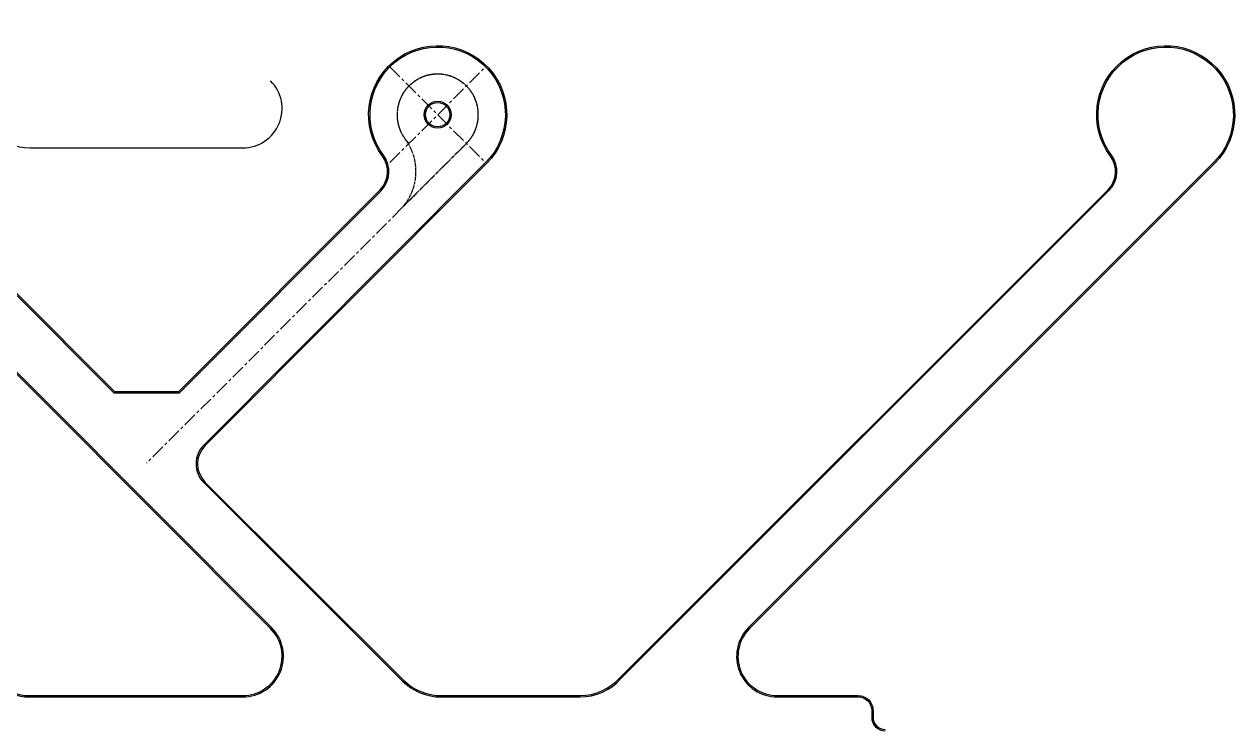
# Model space of a CAD drawing. Header units: inches. Extents: x 6322 to 85903, y -36042 to 7673.
# Drawn here: x 80539 to 85903, y 4542 to 7673 of the extents above; entities that cross this region are included whole.
import ezdxf

# ---------------------------------------------------------------- set-up
doc = ezdxf.new("R2010")
doc.units = ezdxf.units.IN
doc.header["$LTSCALE"] = 10
doc.linetypes.add('CENTER', pattern=[2, 1.25, -0.25, 0.25, -0.25])
doc.layers.add('FOOTPATH', color=1, linetype='Continuous')
doc.layers.add('ROAD CL', color=251, linetype='CENTER')

msp = doc.modelspace()

# ---------------------------------------------------------------- linework, layer by layer
at = {"layer": 'FOOTPATH'}
for points in [[(74992.86565, 6524.72458), (75679.63285, 6524.72458, 0.1989123674), (75845.09584, 6593.26159), (76143.82236, 6891.97662, -0.2000932497), (76702.12592, 7124.72458), (79614.24198, 7124.72458, 0.6774930602), (79775.40738, 7528.37633), (79919.7332, 7672.69906), (80398.45637, 7193.26653, 0.1989115219), (80563.91881, 7124.73005), (81507.81389, 7124.70657, 0.6682841495), (81630.8226, 7421.77574)], [(80042.42639, 6934.91362), (80936.79916, 6038.46615), (81226.58448, 6038.53887), (82120.12635, 6934.95153, 0.3726967585), (82131.1582, 7091.63977, -2.1905797731), (82583.34274, 7059.43771), (81336.11591, 5809.31808, 0.4139211354), (81335.95537, 5639.69727), (82215.9102, 4762.05402, 0.1992683217), (82385.84272, 4691.51413), (83002.3761, 4691.4678, 0.2126005745), (83183.10179, 4772.74977), (85345.33571, 6935.21015, 0.3728246933), (85356.58501, 7091.92142, -2.1889013293), (85808.97789, 7059.44107), (83748.38976, 4998.72448, 0.6681905364), (83875.68448, 4691.44923), (84234.10456, 4691.47219, -0.4142323291), (84294.1084, 4631.47219), (84294.1084, 4601.55879, 0.4142219453), (84354.11012, 4541.55879), (84354.11513, 4541.55879)], [(80046.67395, 6939.15134), (80939.28789, 6044.46678), (81224.09294, 6044.53825), (82115.87691, 6939.18736, 0.3726967585), (82126.35715, 7088.04117, -2.1905632288), (82587.58785, 7055.19754), (81340.36001, 5805.0769, 0.4139123462), (81340.19836, 5643.93957), (82220.15316, 4766.29635, 0.1992774639), (82385.84317, 4697.51413), (83002.3652, 4697.4678, 0.2127724672), (83178.73902, 4776.87227), (85341.09285, 6939.45257, 0.3728246933), (85351.77984, 7088.32832, -2.1889013293), (85813.22053, 7055.19843), (83752.63253, 4994.48197, 0.6681905364), (83875.6841, 4697.44923), (84234.10418, 4697.47219, -0.4142323291), (84300.1084, 4631.47219), (84300.1084, 4601.55879, 0.4142219453), (84354.10995, 4547.55879), (84354.11496, 4547.55879)], [(80398.45637, 4766.02387, 0.1989115219), (80563.91881, 4697.48739), (81507.81389, 4697.46391, 0.6682841495), (81630.8226, 4994.53308), (79574.93386, 7055.19022, -2.190610867)], [(80394.21374, 4761.78121, 0.1989115219), (80563.91881, 4691.48739), (81507.81379, 4691.46391, 0.668275498), (81635.06716, 4998.7738), (79579.1789, 7059.43047, -2.190627899)]]:
    msp.add_lwpolyline(points, format="xyb", dxfattribs=at)
for radius in [60, 54]:
    msp.add_circle((82371.21071, 7271.56973), radius, dxfattribs=at)
at = {"layer": 'ROAD CL', "ltscale": 5}
for p, q in [((82159.07868, 7483.70177), (82583.34274, 7059.4377)), ((82159.07868, 7059.4377), (82583.34274, 7483.70177))]:
    msp.add_line(p, q, dxfattribs=at)
msp.add_lwpolyline([(82243.89625, 7144.32573, -2.4302703491), (82497.30506, 7143.10564), (81081.6928, 5727.53955)], format="xyb", dxfattribs=at)
at = {"layer": 'ROAD CL', "color": 250}
msp.add_lwpolyline([(82212.40974, 6858.39107, 0.3595490233), (82227.16222, 7163.86044, -2.1889010594), (82498.39418, 7144.38631)], format="xyb", close=True, dxfattribs=at)

doc.saveas('drawing.dxf')
